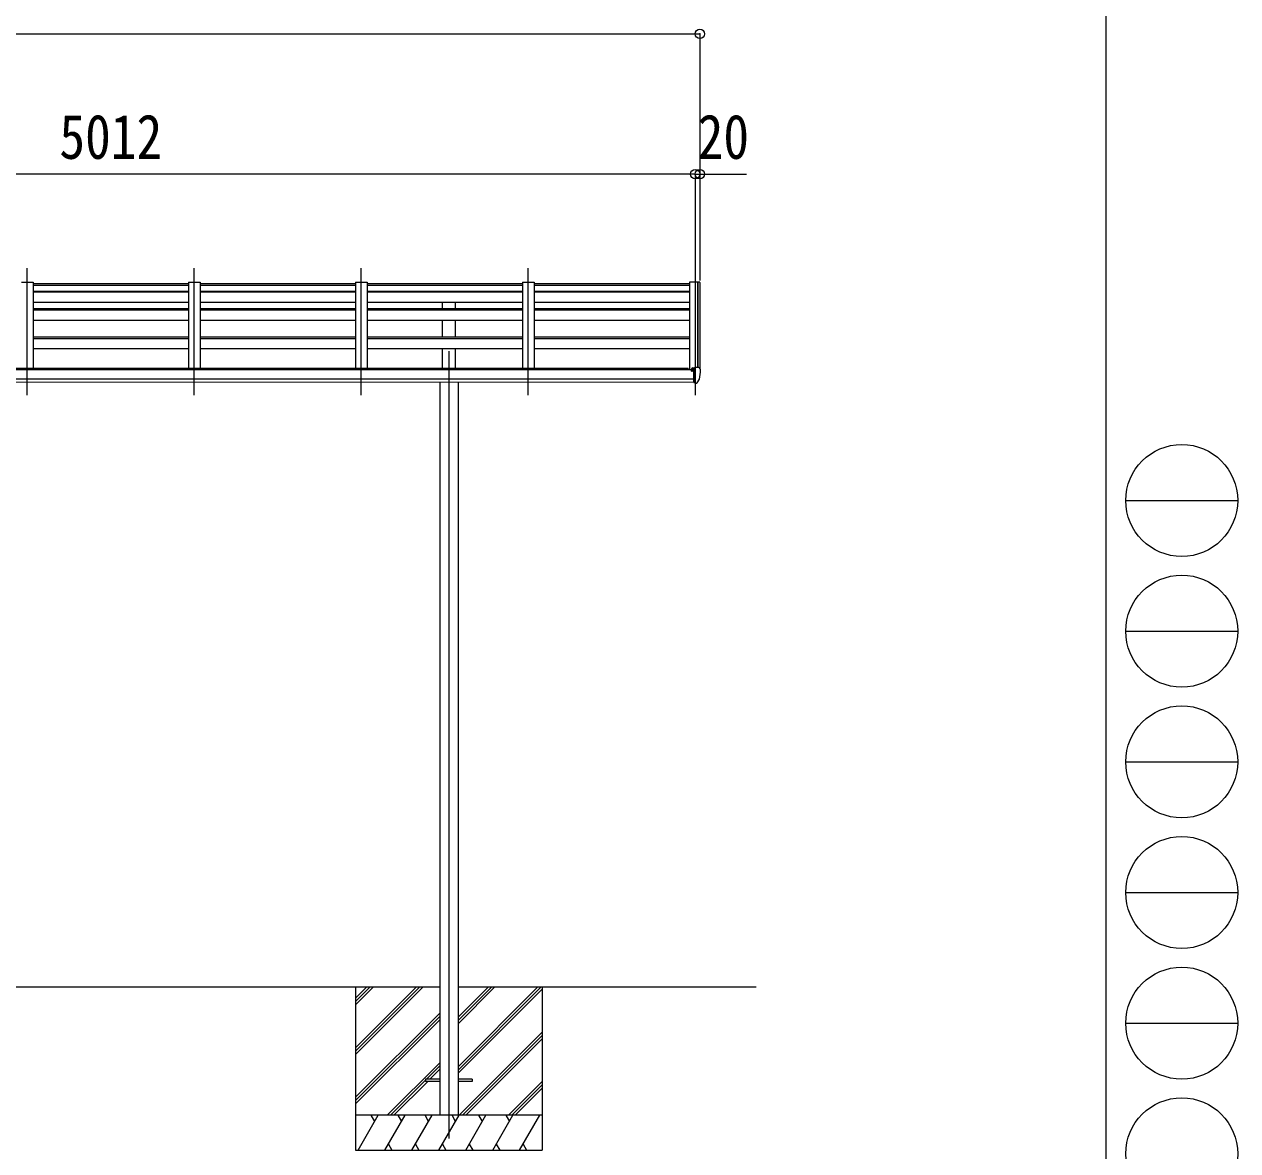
# Model space of a CAD drawing. Units: millimetres at full size, sheet at 1:40. Extents: x -11181 to 11305, y -7804 to 7716.
# Drawn here: x 6103 to 11305, y -4230 to 597 of the extents above; entities that cross this region are included whole.
import ezdxf
from ezdxf.enums import TextEntityAlignment as Align

# ---------------------------------------------------------------- set-up
doc = ezdxf.new("R2010")
doc.units = ezdxf.units.MM
doc.header["$LTSCALE"] = 40
doc.header["$PDMODE"] = 32
doc.header["$PDSIZE"] = 40
for name, color, linetype, lineweight in [('0-0_0', 7, 'Continuous', 9), ('0-1_本体', 4, 'Continuous', 9), ('0-2_部品', 7, 'Continuous', 9), ('0-8_PARTS2', 2, 'Continuous', 9), ('0-A_寸法', 6, 'Continuous', 9), ('F-0_240', 7, 'Continuous', 9)]:
    doc.layers.add(name, color=color, linetype=linetype, lineweight=lineweight)
doc.styles.add('ＭＳ ゴシック', font='')
doc.styles.get('ＭＳ ゴシック').set_extended_font_data('MS Gothic')

msp = doc.modelspace()

# ---------------------------------------------------------------- linework, layer by layer
at = {"layer": '0-0_0'}
for p, q in [((5063.13, -3528.41), (7884.13, -3528.41)), ((7523.63, -3528.41), (7523.63, -4228.41)), ((7523.63, -3789.14), (7784.36, -3528.41)), ((7523.63, -3803.28), (7798.51, -3528.41)), ((7523.63, -3817.42), (7812.65, -3528.41)), ((7523.63, -3605.29), (7600.51, -3528.41)), ((7523.63, -3591.15), (7586.37, -3528.41)), ((7523.63, -3577.01), (7572.23, -3528.41)), ((7963.13, -3870.14), (8304.86, -3528.41)), ((7963.13, -3884.28), (8319.01, -3528.41)), ((7963.13, -3686.29), (8121.01, -3528.41)), ((7963.13, -3672.15), (8106.87, -3528.41)), ((7963.13, -3658.01), (8092.73, -3528.41)), ((7963.13, -3528.41), (9241.2, -3528.41)), ((8323.63, -3528.41), (8323.63, -4228.41)), ((7963.13, -3898.42), (8323.63, -3537.92)), ((7523.63, -4001.27), (7884.13, -3640.77)), ((7523.63, -4015.41), (7884.13, -3654.91)), ((7523.63, -4029.55), (7884.13, -3669.06)), ((7966.99, -4078.41), (8323.63, -3721.77)), ((7981.13, -4078.41), (8323.63, -3735.91)), ((7995.28, -4078.41), (8323.63, -3750.05)), ((7658.62, -4078.41), (7884.13, -3852.9)), ((7827.28, -3923.9), (7884.13, -3867.04)), ((7841.42, -3923.9), (7884.13, -3881.19)), ((7672.77, -4078.41), (7823.63, -3927.54)), ((7686.91, -4078.41), (7832.42, -3932.9)), ((8179.12, -4078.41), (8323.63, -3933.9)), ((8193.27, -4078.41), (8323.63, -3948.04)), ((8207.41, -4078.41), (8323.63, -3962.19)), ((8323.63, -4078.41), (7523.63, -4078.41)), ((7533.92, -4228.41), (7620.52, -4078.41)), ((7605.52, -4104.39), (7590.52, -4078.41)), ((7649.39, -4228.41), (7735.99, -4078.41)), ((7720.99, -4104.39), (7705.99, -4078.41)), ((7764.86, -4228.41), (7851.46, -4078.41)), ((7836.46, -4104.39), (7821.46, -4078.41)), ((7880.33, -4228.41), (7966.93, -4078.41)), ((7951.93, -4104.39), (7936.93, -4078.41)), ((7995.8, -4228.41), (8082.4, -4078.41)), ((8067.4, -4104.39), (8052.4, -4078.41)), ((8111.27, -4228.41), (8197.87, -4078.41)), ((8167.87, -4078.41), (8182.87, -4104.39)), ((8226.74, -4228.41), (8313.35, -4078.41)), ((7664.39, -4202.43), (7679.39, -4228.41)), ((7779.86, -4202.43), (7794.86, -4228.41)), ((7895.33, -4202.43), (7910.33, -4228.41)), ((8010.8, -4202.43), (8025.8, -4228.41)), ((8126.27, -4202.43), (8141.27, -4228.41)), ((8241.74, -4202.43), (8256.74, -4228.41)), ((7523.63, -4228.41), (8323.63, -4228.41))]:
    msp.add_line(p, q, dxfattribs=at)
at = {"layer": '0-1_本体'}
for p, q in [((6090.63, -508.36), (6140.63, -508.36)), ((6140.63, -508.36), (6140.63, -875.95)), ((6140.63, -513.49), (6806.63, -513.49)), ((6806.63, -508.36), (6806.63, -875.95)), ((6806.63, -508.36), (6856.63, -508.36)), ((6856.63, -508.36), (6856.63, -875.95)), ((6856.63, -513.49), (7522.63, -513.49)), ((7522.63, -508.36), (7522.63, -875.95)), ((7522.63, -508.36), (7572.63, -508.36)), ((7572.63, -508.36), (7572.63, -875.95)), ((7572.63, -513.49), (8238.63, -513.49)), ((8238.63, -508.36), (8238.63, -875.95)), ((8238.63, -508.36), (8288.63, -508.36)), ((8288.63, -508.36), (8288.63, -875.95)), ((8288.63, -513.49), (8954.63, -513.49)), ((8954.63, -507.76), (8954.63, -882.48)), ((8990.55, -507.97), (8989.93, -509.59)), ((8990.63, -507.85), (8990.63, -872.68)), ((8998.69, -508.18), (8990.85, -507.77)), ((8999.63, -509.07), (8999.64, -879.22)), ((6140.63, -520.56), (6806.63, -520.56)), ((6140.63, -546.87), (6806.63, -546.87)), ((6140.63, -549.43), (6806.63, -549.43)), ((6856.63, -520.56), (7522.63, -520.56)), ((6856.63, -546.87), (7522.63, -546.87)), ((6856.63, -549.43), (7522.63, -549.43)), ((7572.63, -520.56), (8238.63, -520.56)), ((7572.63, -546.87), (8238.63, -546.87)), ((7572.63, -549.43), (8238.63, -549.43)), ((8288.63, -520.56), (8954.63, -520.56)), ((8288.63, -546.87), (8954.63, -546.87)), ((8288.63, -549.43), (8954.63, -549.43)), ((6140.63, -594.17), (6806.63, -594.17)), ((6140.63, -621.15), (6806.63, -621.15)), ((6856.63, -594.17), (7522.63, -594.17)), ((6856.63, -621.15), (7522.63, -621.15)), ((7572.63, -594.17), (8238.63, -594.17)), ((7572.63, -621.15), (8238.63, -621.15)), ((7896.13, -621.15), (7896.13, -594.17)), ((7951.13, -621.15), (7951.13, -594.17)), ((8288.63, -594.17), (8954.63, -594.17)), ((8288.63, -621.15), (8954.63, -621.15)), ((6140.63, -626.1), (6806.63, -626.1)), ((6140.63, -670.29), (6806.63, -670.29)), ((6856.63, -626.1), (7522.63, -626.1)), ((6856.63, -670.29), (7522.63, -670.29)), ((7572.63, -626.1), (8238.63, -626.1)), ((7572.63, -670.29), (8238.63, -670.29)), ((7896.13, -742.06), (7896.13, -670.29)), ((7951.13, -742.06), (7951.13, -670.29)), ((8288.63, -626.1), (8954.63, -626.1)), ((8288.63, -670.29), (8954.63, -670.29)), ((6140.63, -742.06), (6806.63, -742.06)), ((6140.63, -748.86), (6806.63, -748.86)), ((6856.63, -742.06), (7522.63, -742.06)), ((6856.63, -748.86), (7522.63, -748.86)), ((7572.63, -742.06), (8238.63, -742.06)), ((7572.63, -748.86), (8238.63, -748.86)), ((8288.63, -742.06), (8954.63, -742.06)), ((8288.63, -748.86), (8954.63, -748.86)), ((6140.63, -792.41), (6806.63, -792.41)), ((6856.63, -792.41), (7522.63, -792.41)), ((7572.63, -792.41), (8238.63, -792.41)), ((7896.13, -875.95), (7896.13, -792.41)), ((7951.13, -875.95), (7951.13, -792.41)), ((8288.63, -792.41), (8954.63, -792.41)), ((3974.13, -882.48), (8973.13, -882.48)), ((3997.63, -875.95), (8949.63, -875.95)), ((8949.63, -882.48), (8949.63, -875.95)), ((8973.13, -923.88), (3974.13, -923.88)), ((3974.13, -935.73), (8973.13, -935.66)), ((7884.13, -936.02), (7884.13, -4078.43)), ((7963.13, -936.02), (7963.13, -4078.43))]:
    msp.add_line(p, q, dxfattribs=at)
msp.add_lwpolyline([(8989.93, -872.68), (8989.93, -507.76), (8954.63, -507.76)], dxfattribs=at)
msp.add_circle((8965.66, -887.39), 3, dxfattribs=at)
for centre, radius, start, end in [((8990.84, -508.07), 0.301, 87.13321, 158.93673), ((8998.63, -509.18), 1, 6.67014, 87)]:
    msp.add_arc(centre, radius, start, end, dxfattribs=at)
at = {"layer": '0-2_部品'}
for p, q in [((8963.13, -878.53), (8963.13, -882.48)), ((8978.13, -877.36), (8964.13, -877.42)), ((8967.63, -877.4), (8967.63, -875.51)), ((8968.46, -875.09), (8978.13, -874.37)), ((8973.13, -882.41), (8979.63, -882.01)), ((8978.13, -873.59), (8979.63, -873.59)), ((8978.13, -873.59), (8978.13, -879.76)), ((8979.63, -941.18), (8979.63, -872.68)), ((8994.72, -873.24), (8998.79, -879.05)), ((9001.63, -882.05), (9001.63, -882.68)), ((8968.13, -887.59), (8967.83, -887.59)), ((8968.66, -887.59), (8968.13, -887.59)), ((8987.26, -939.36), (8997, -923.98)), ((8973.13, -937.98), (8978.63, -937.98)), ((8979.13, -938.98), (8978.63, -937.98)), ((8979.63, -938.98), (8979.13, -938.98)), ((8981.13, -941.08), (8979.63, -941.18)), ((8981.13, -941.08), (8984.84, -940.86))]:
    msp.add_line(p, q, dxfattribs=at)
at = {"layer": '0-2_部品', "color": 4}
for p, q in [((7884.13, -3923.9), (7823.63, -3923.9)), ((7823.63, -3923.9), (7823.63, -3932.9)), ((7884.13, -3932.9), (7823.63, -3932.9)), ((8023.63, -3923.9), (7963.13, -3923.9)), ((8023.63, -3932.9), (7963.13, -3932.9)), ((8023.63, -3923.9), (8023.63, -3932.9))]:
    msp.add_line(p, q, dxfattribs=at)
at = {"layer": '0-2_部品'}
for points in [[(8968.46, -875.09), (8968.29, -875.11), (8968.13, -875.14), (8967.99, -875.18), (8967.87, -875.24), (8967.77, -875.3), (8967.69, -875.36), (8967.65, -875.43), (8967.63, -875.51)], [(8973.13, -937.98), (8973.13, -879.76), (8978.13, -879.76)], [(8979.63, -872.68), (8991.63, -872.68), (8993.96, -872.82)], [(8963.13, -885.98), (8963.13, -887.59), (8962.66, -887.59)], [(8967.83, -886.4), (8967.83, -887.59), (8963.13, -887.59)], [(8979.63, -927.29), (8976.47, -926.88), (8973.13, -926.45)]]:
    msp.add_lwpolyline(points, dxfattribs=at)
for centre, radius, start, end in [((8993.9, -873.82), 1, 35, 86.5), ((8809.14, -882.67), 192.49, 347.8767, 359.9992), ((8998.63, -882.05), 3, 0, 87), ((8965.63, -887.59), 2.5, 28.35764, 180), ((8965.63, -887.59), 2.5, 0, 28.35764), ((8994.4, -922.48), 3, 330, 348.16652), ((8984.66, -937.86), 3, 273.5, 330)]:
    msp.add_arc(centre, radius, start, end, dxfattribs=at)
msp.add_ellipse((8964.13, -878.52), major_axis=(0.02, 1.1), ratio=0.906239, start_param=0.0206394, end_param=1.5914357, dxfattribs=at)
at = {"layer": '0-8_PARTS2'}
for p, q in [((6115.63, -992), (6115.63, -448.16)), ((6831.63, -992), (6831.63, -448.16)), ((7547.63, -992), (7547.63, -448.16)), ((8263.63, -992), (8263.63, -448.16)), ((8979.63, -472.72), (8979.63, -992)), ((7923.63, -803.2), (7923.63, -4178.43))]:
    msp.add_line(p, q, dxfattribs=at)
at = {"layer": '0-A_寸法'}
for p, q in [((-1064.36, 556.34), (8999.63, 556.34)), ((8999.63, 556.34), (8999.63, -44.52)), ((8979.63, -44.52), (3967.63, -44.52)), ((8979.63, -44.52), (8979.63, -500.09)), ((8979.63, -44.52), (8979.63, -500.09)), ((8979.63, -44.52), (8999.63, -44.52)), ((8999.63, -44.52), (8999.63, -500.09)), ((8999.63, -44.52), (9199.63, -44.52))]:
    msp.add_line(p, q, dxfattribs=at)
for p in [(8999.63, 556.34), (8979.63, -44.52), (8999.63, -44.52)]:
    msp.add_point(p, dxfattribs=at)
at = {"layer": 'F-0_240', "color": 5}
msp.add_line((10739.39, 7716.46), (10739.39, -7803.54), dxfattribs=at)
at = {"layer": 'F-0_240', "color": 4}
for p, q in [((10824.88, -1443.54), (11304.88, -1443.54)), ((10824.88, -2003.54), (11304.88, -2003.54)), ((10824.88, -2563.54), (11304.88, -2563.54)), ((10824.88, -3123.54), (11304.88, -3123.54)), ((10824.88, -3683.54), (11304.88, -3683.54))]:
    msp.add_line(p, q, dxfattribs=at)
for centre in [(11064.88, -1443.54), (11064.88, -2003.54), (11064.88, -2563.54), (11064.88, -3123.54), (11064.88, -3683.54), (11064.88, -4243.54)]:
    msp.add_circle(centre, 240, dxfattribs=at)

# ---------------------------------------------------------------- texts
at = {"layer": '0-A_寸法', "color": 7, "style": 'ＭＳ ゴシック', "width": 0.85}
for s, p in [('5012', (6253.63, -36.52)), ('20', (8989.63, -36.52))]:
    msp.add_text(s, height=190.6, dxfattribs=at).set_placement(p, align=Align.BOTTOM_LEFT)

doc.saveas('drawing.dxf')
